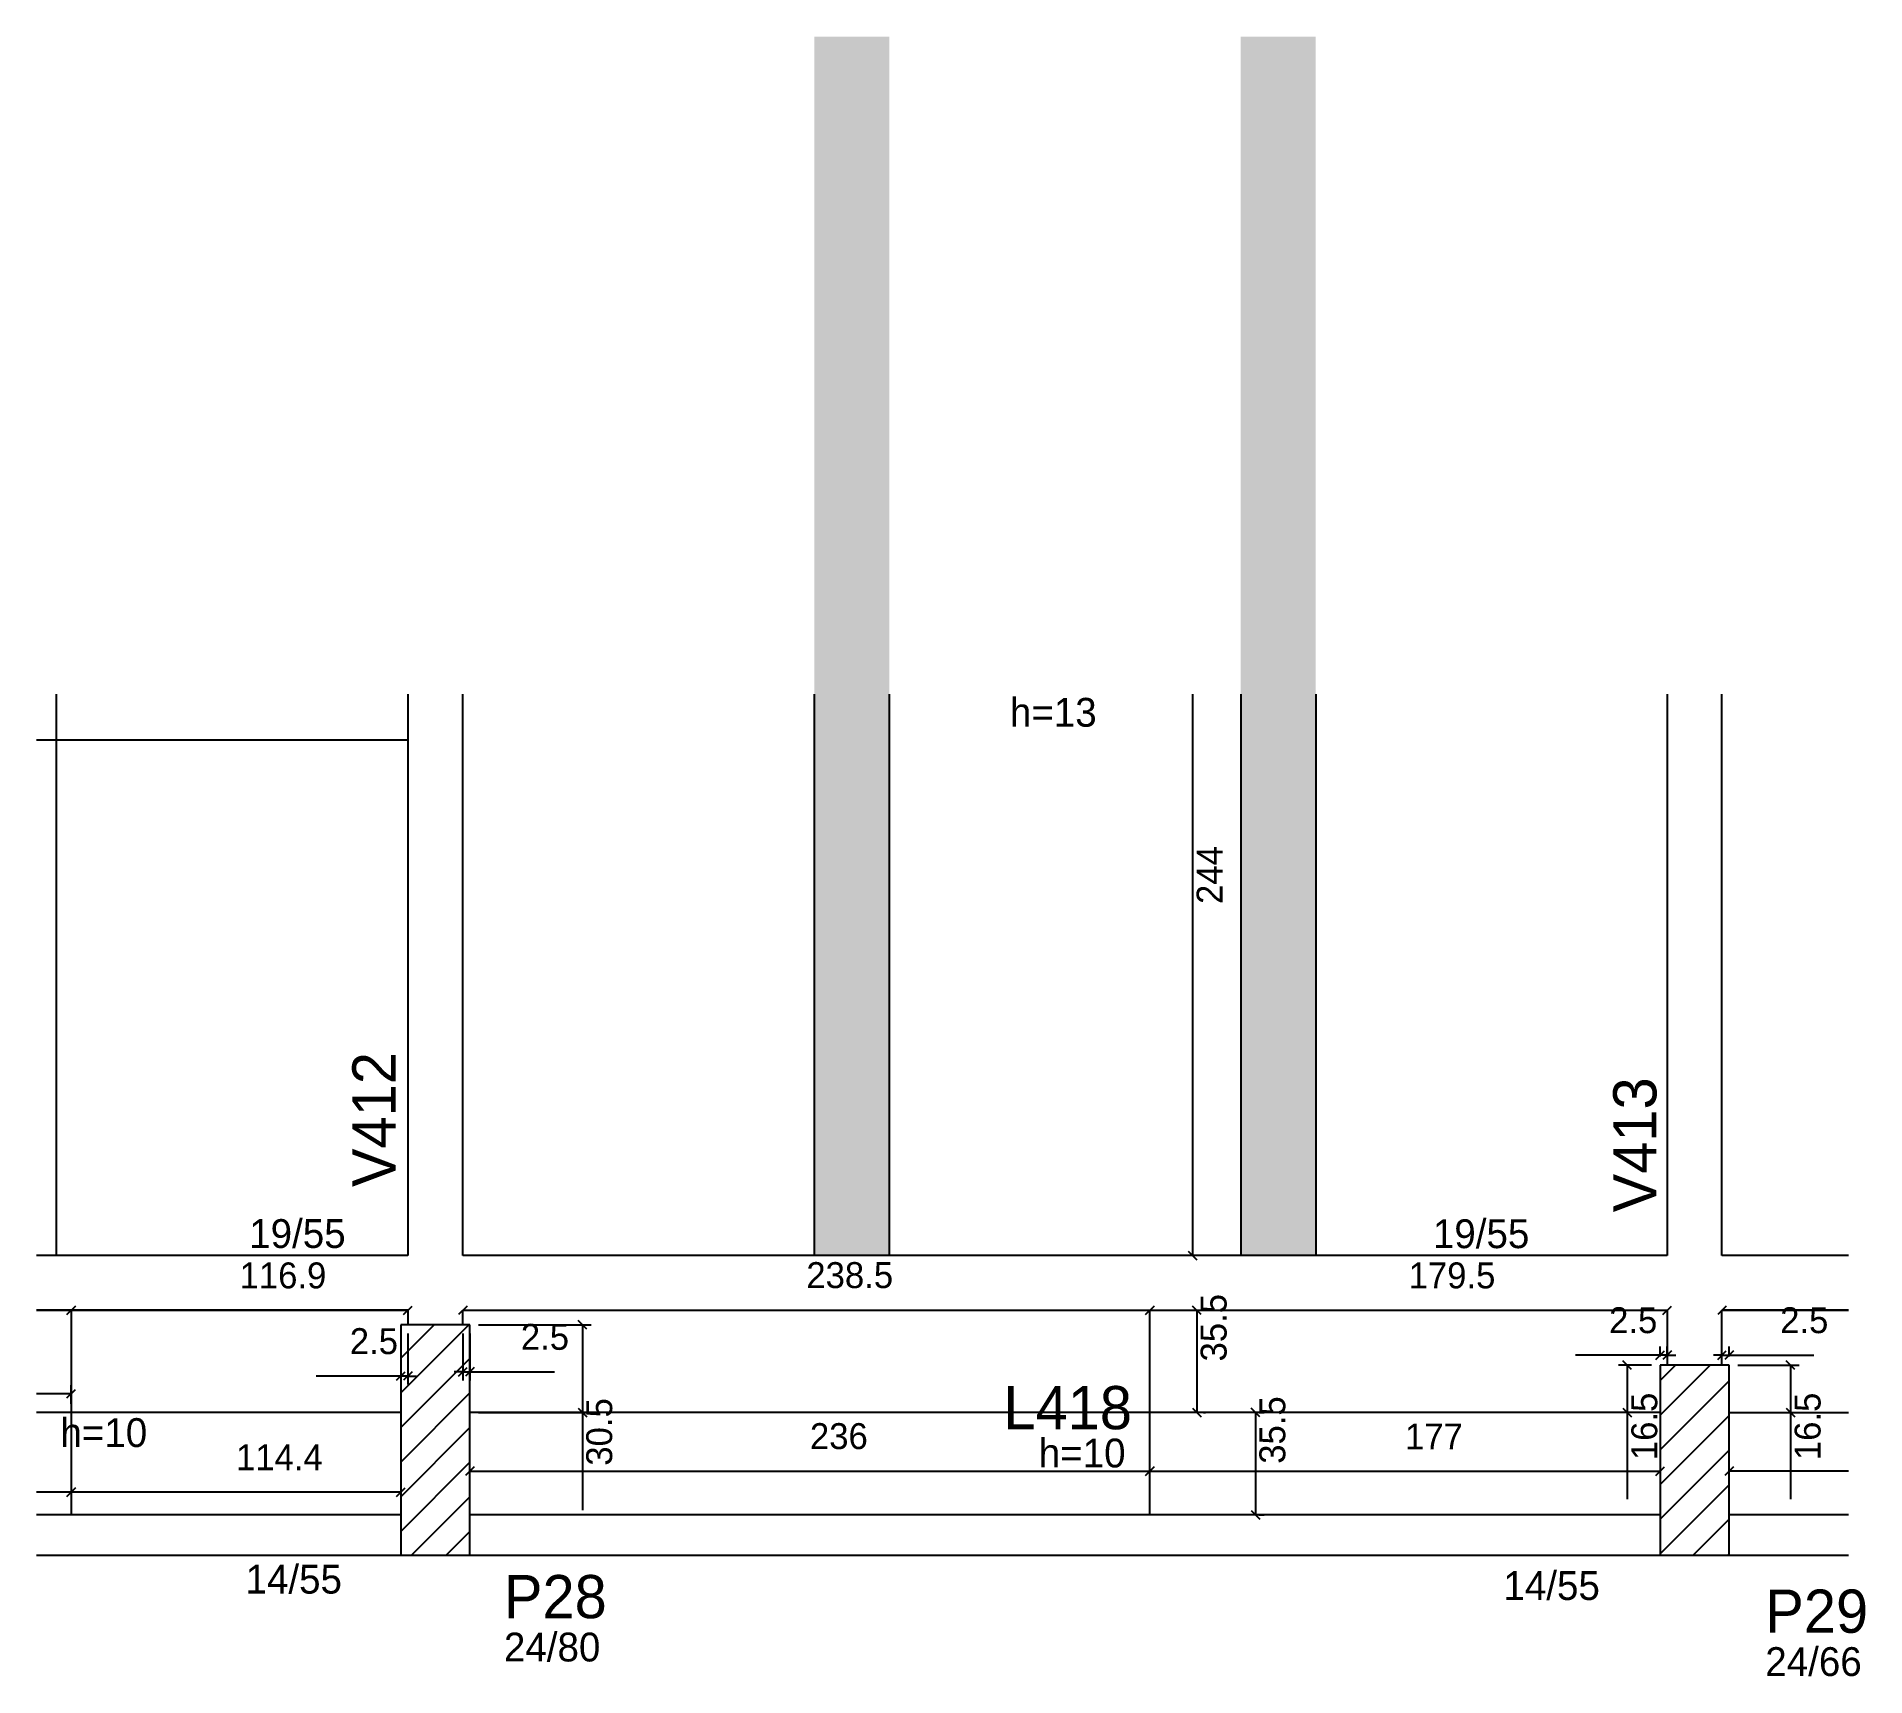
# Model space of a CAD drawing. Header units: metres. Extents: x 2720 to 3354, y 1444 to 2013.
import ezdxf

# ---------------------------------------------------------------- set-up
doc = ezdxf.new("R2010")
doc.units = ezdxf.units.M
for name, color, linetype in [('3', 7, 'Continuous'), ('4', 7, 'Continuous'), ('7', 7, 'Continuous'), ('Hachura', 7, 'Continuous'), ('Painéis', 7, 'Continuous')]:
    doc.layers.add(name, color=color, linetype=linetype)

msp = doc.modelspace()

# ---------------------------------------------------------------- hatches: boundary and pattern name
at = {"layer": 'Hachura'}
h = msp.add_hatch(color=7, dxfattribs=at)
h.dxf.hatch_style = 1
h.paths.add_polyline_path([(2989.48, 1590.12), (3015.48, 1590.12), (3015.48, 2013.12), (2989.48, 2013.12), (2989.48, 1590.12)])
h = msp.add_hatch(color=7, dxfattribs=at)
h.dxf.hatch_style = 1
h.paths.add_polyline_path([(3137.48, 1590.12), (3163.48, 1590.12), (3163.48, 2013.12), (3137.48, 2013.12), (3137.48, 1590.12)])

# ---------------------------------------------------------------- linework, layer by layer
at = {"layer": '3', "color": 3, "lineweight": 25}
for p, q in [((2845.97, 1542.48), (2869.61, 1566.12)), ((2845.97, 1554.5), (2857.59, 1566.12)), ((2845.97, 1530.46), (2869.97, 1554.46)), ((3282.97, 1534.71), (3300.38, 1552.12)), ((3282.97, 1546.73), (3288.36, 1552.12)), ((2845.97, 1518.44), (2869.97, 1542.44)), ((3282.97, 1522.69), (3306.97, 1546.69)), ((2845.97, 1506.42), (2869.97, 1530.42)), ((3282.97, 1510.67), (3306.97, 1534.67)), ((2845.97, 1494.4), (2869.97, 1518.4)), ((3282.97, 1498.65), (3306.97, 1522.65)), ((3282.97, 1486.62), (3306.97, 1510.62)), ((2849.72, 1486.12), (2869.97, 1506.37)), ((3294.49, 1486.12), (3306.97, 1498.6)), ((2861.74, 1486.12), (2869.97, 1494.35)), ((3306.51, 1486.12), (3306.97, 1486.58))]:
    msp.add_line(p, q, dxfattribs=at)
for points in [[(2848.47, 1784.88), (2848.47, 1590.12)], [(2867.47, 1590.12), (2867.47, 1784.88)], [(3285.47, 1784.88), (3285.47, 1590.12)], [(3304.47, 1590.12), (3304.47, 1784.88)], [(2848.47, 1590.12), (2719.6, 1590.12)], [(3285.47, 1590.12), (2867.47, 1590.12)], [(3348.33, 1590.12), (3304.47, 1590.12)], [(2719.6, 1571.12), (2848.47, 1571.12)], [(2848.47, 1571.12), (2848.47, 1566.12)], [(2867.47, 1571.12), (3285.47, 1571.12)], [(2867.47, 1566.12), (2867.47, 1571.12)], [(3285.47, 1571.12), (3285.47, 1552.12)], [(3304.47, 1571.12), (3348.33, 1571.12)], [(3304.47, 1552.12), (3304.47, 1571.12)], [(3304.47, 1552.12), (3304.47, 1571.12)], [(2845.97, 1500.12), (2719.6, 1500.12)], [(3282.97, 1500.12), (2869.97, 1500.12)], [(3348.33, 1500.12), (3306.97, 1500.12)], [(2719.6, 1486.12), (2845.97, 1486.12)], [(2869.97, 1486.12), (3282.97, 1486.12)], [(3306.97, 1486.12), (3348.33, 1486.12)]]:
    msp.add_lwpolyline(points, dxfattribs=at)
at = {"layer": '7', "color": 7, "lineweight": 25}
for points in [[(2869.97, 1566.12), (2845.97, 1566.12)], [(2845.97, 1566.12), (2845.97, 1486.12)], [(2869.97, 1486.12), (2869.97, 1566.12)], [(3306.97, 1552.12), (3282.97, 1552.12)], [(3282.97, 1552.12), (3282.97, 1486.12)], [(3306.97, 1486.12), (3306.97, 1552.12)], [(2845.97, 1486.12), (2869.97, 1486.12)], [(3282.97, 1486.12), (3306.97, 1486.12)]]:
    msp.add_lwpolyline(points, dxfattribs=at)
at = {"layer": 'Painéis', "color": 200, "lineweight": 25}
for p, q in [((2726.47, 1590.12), (2726.47, 1784.88)), ((2989.48, 1784.88), (2989.48, 1590.12)), ((3015.48, 1784.88), (3015.48, 1590.12)), ((3137.48, 1784.88), (3137.48, 1590.12)), ((3163.48, 1784.88), (3163.48, 1590.12)), ((2719.6, 1769.12), (2848.47, 1769.12)), ((2731.6, 1571.12), (2731.6, 1500.12)), ((3105.97, 1500.12), (3105.97, 1571.12)), ((2845.97, 1535.62), (2719.6, 1535.62)), ((3282.97, 1535.62), (2869.97, 1535.62)), ((3306.97, 1535.62), (3348.33, 1535.62))]:
    msp.add_line(p, q, dxfattribs=at)
at = {"layer": 'Painéis', "color": 4, "lineweight": 25}
for p, q in [((3120.73, 1784.88), (3120.73, 1590.12)), ((2731.6, 1571.12), (2719.6, 1571.12)), ((2848.47, 1571.12), (2731.6, 1571.12)), ((2867.47, 1571.12), (3105.97, 1571.12)), ((3105.97, 1571.12), (3285.47, 1571.12)), ((3122.25, 1571.12), (3122.25, 1535.62)), ((3124.5, 1571.12), (3125.25, 1571.12)), ((3348.33, 1571.12), (3304.47, 1571.12)), ((2845.97, 1563.12), (2845.97, 1545.33)), ((2848.47, 1563.12), (2848.47, 1545.33)), ((2867.47, 1563.12), (2867.47, 1546.82)), ((2869.97, 1563.12), (2869.97, 1546.82)), ((2872.97, 1566.12), (2912.04, 1566.12)), ((2909.04, 1566.12), (2909.04, 1535.62)), ((3282.97, 1555.6), (3253.62, 1555.6)), ((3282.97, 1555.12), (3282.97, 1558.6)), ((3285.47, 1555.6), (3282.97, 1555.6)), ((3285.47, 1555.12), (3285.47, 1558.6)), ((3285.47, 1555.6), (3288.47, 1555.6)), ((3304.47, 1555.6), (3301.47, 1555.6)), ((3304.47, 1555.12), (3304.47, 1558.6)), ((3304.47, 1555.6), (3306.97, 1555.6)), ((3306.97, 1555.12), (3306.97, 1558.6)), ((3306.97, 1555.6), (3336.33, 1555.6)), ((2867.47, 1549.82), (2864.47, 1549.82)), ((2867.47, 1549.82), (2869.97, 1549.82)), ((2869.97, 1549.82), (2899.33, 1549.82)), ((3279.97, 1552.12), (3268.61, 1552.12)), ((3271.61, 1552.12), (3271.61, 1535.62)), ((3309.97, 1552.12), (3331.28, 1552.12)), ((3328.28, 1552.12), (3328.28, 1535.62)), ((2731.6, 1542.2), (2719.6, 1542.2)), ((2731.6, 1538.62), (2731.6, 1545.2)), ((2845.97, 1548.33), (2816.62, 1548.33)), ((2848.47, 1548.33), (2845.97, 1548.33)), ((2848.47, 1548.33), (2851.47, 1548.33)), ((2872.97, 1535.62), (2912.04, 1535.62)), ((2909.04, 1535.62), (2909.04, 1501.79)), ((3124.5, 1535.62), (3125.25, 1535.62)), ((3142.63, 1535.62), (3142.63, 1500.12)), ((3143.74, 1535.62), (3145.63, 1535.62)), ((3279.97, 1535.62), (3268.61, 1535.62)), ((3271.61, 1535.62), (3271.61, 1505.65)), ((3309.97, 1535.62), (3331.28, 1535.62)), ((3328.28, 1535.62), (3328.28, 1505.65)), ((2869.97, 1515.28), (3105.97, 1515.28)), ((3105.97, 1515.28), (3282.97, 1515.28)), ((3348.33, 1515.28), (3306.97, 1515.28)), ((2731.6, 1508.07), (2719.6, 1508.07)), ((2845.97, 1508.07), (2731.6, 1508.07)), ((3143.74, 1500.12), (3145.63, 1500.12))]:
    msp.add_line(p, q, dxfattribs=at)
at = {"layer": 'Painéis', "color": 0, "lineweight": 25}
for p, q in [((3119.23, 1591.62), (3122.23, 1588.62)), ((2733.1, 1572.62), (2730.1, 1569.62)), ((2730.1, 1569.62), (2733.1, 1572.62)), ((2846.97, 1569.62), (2849.97, 1572.62)), ((2868.97, 1572.62), (2865.97, 1569.62)), ((2910.54, 1564.62), (2907.54, 1567.62)), ((3104.47, 1569.62), (3107.47, 1572.62)), ((3107.47, 1572.62), (3104.47, 1569.62)), ((3123.75, 1569.62), (3120.75, 1572.62)), ((3283.97, 1569.62), (3286.97, 1572.62)), ((3305.97, 1572.62), (3302.97, 1569.62)), ((3281.47, 1554.1), (3284.47, 1557.1)), ((3286.97, 1557.1), (3283.97, 1554.1)), ((3302.97, 1554.1), (3305.97, 1557.1)), ((3308.47, 1557.1), (3305.47, 1554.1)), ((2844.47, 1546.83), (2847.47, 1549.83)), ((2849.97, 1549.83), (2846.97, 1546.83)), ((2865.97, 1548.32), (2868.97, 1551.32)), ((2871.47, 1551.32), (2868.47, 1548.32)), ((3273.11, 1550.62), (3270.11, 1553.62)), ((3329.78, 1550.62), (3326.78, 1553.62)), ((2730.1, 1540.7), (2733.1, 1543.7)), ((2907.54, 1537.12), (2910.54, 1534.12)), ((3120.75, 1537.12), (3123.75, 1534.12)), ((3144.13, 1534.12), (3141.13, 1537.12)), ((3270.11, 1537.12), (3273.11, 1534.12)), ((3326.78, 1537.12), (3329.78, 1534.12)), ((2871.47, 1516.78), (2868.47, 1513.78)), ((3104.47, 1513.78), (3107.47, 1516.78)), ((3107.47, 1516.78), (3104.47, 1513.78)), ((3281.47, 1513.78), (3284.47, 1516.78)), ((3308.47, 1516.78), (3305.47, 1513.78)), ((2733.1, 1509.57), (2730.1, 1506.57)), ((2730.1, 1506.57), (2733.1, 1509.57)), ((2844.47, 1506.57), (2847.47, 1509.57)), ((3141.13, 1501.62), (3144.13, 1498.62))]:
    msp.add_line(p, q, dxfattribs=at)

# ---------------------------------------------------------------- texts
at = {"layer": '3', "color": 3, "lineweight": 25}
for s, p in [('h=13', (3057.35, 1773.64)), ('19/55', (2793.39, 1592.76)), ('19/55', (3204.15, 1592.7)), ('h=10', (2727.88, 1523.7)), ('h=10', (3067.38, 1516.61)), ('14/55', (2792.11, 1472.83)), ('14/55', (3228.63, 1470.61)), ('24/80', (2881.78, 1449.28)), ('24/66', (3319.5, 1444.23))]:
    msp.add_text(s, height=10, dxfattribs=at).set_placement(p)
at = {"layer": '4', "color": 4, "lineweight": 25}
for s, p in [('V412', (2844.17, 1613.9)), ('V413', (3281.72, 1605.12))]:
    msp.add_text(s, height=15, rotation=90, dxfattribs=at).set_placement(p)
for s, p in [('L418', (3055.1, 1529.86)), ('P28', (2881.78, 1464.28)), ('P29', (3319.5, 1459.23))]:
    msp.add_text(s, height=15, dxfattribs=at).set_placement(p)
at = {"layer": 'Painéis', "color": 240, "lineweight": 25}
for s, p in [('244', (3131.16, 1712.12)), ('35.5', (3132.56, 1553.37)), ('30.5', (2919.34, 1517.21)), ('35.5', (3152.93, 1517.87)), ('16.5', (3282.01, 1519.13)), ('16.5', (3338.68, 1519.13))]:
    msp.add_text(s, height=9, rotation=90, dxfattribs=at).set_placement(p)
for s, p in [('116.9', (2790.04, 1578.74)), ('238.5', (2986.72, 1578.84)), ('179.5', (3195.72, 1578.75)), ('2.5', (3265.29, 1563.2)), ('2.5', (3324.65, 1563.2)), ('2.5', (2828.29, 1555.93)), ('2.5', (2887.65, 1557.42)), ('236', (2987.97, 1522.97)), ('177', (3194.47, 1522.84)), ('114.4', (2788.79, 1515.63))]:
    msp.add_text(s, height=9, dxfattribs=at).set_placement(p)

doc.saveas('drawing.dxf')
